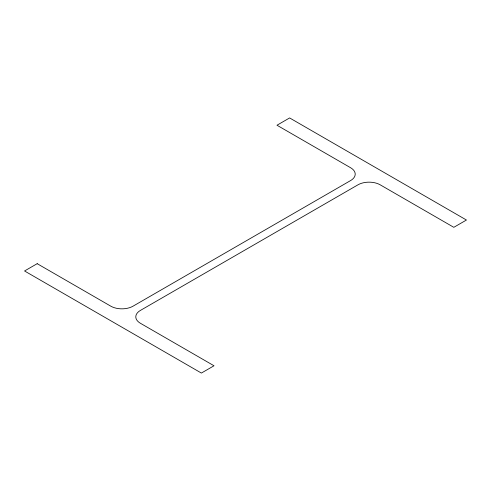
<?xml version="1.0" encoding="UTF-8"?>
<svg xmlns="http://www.w3.org/2000/svg" width="491" height="491" viewBox="0 0 491 491"><rect width="100%" height="100%" fill="white"/><g stroke="black" fill="none" stroke-linecap="round" stroke-linejoin="round"><path stroke-width="0.74" d="M37.187 263.679L24.55 270.977L201.378 373.062L214.015 365.77L140.383 323.256A15.7 9.065 0 0 1 140.383 310.441L357.982 184.812A15.7 9.065 0 0 1 380.181 184.812L453.813 227.321L466.45 220.023L289.622 117.938L276.985 125.23L350.617 167.744A15.7 9.065 0 0 1 350.617 180.559L133.018 306.188A15.7 9.065 0 0 1 110.819 306.188L37.187 263.679"/></g></svg>
